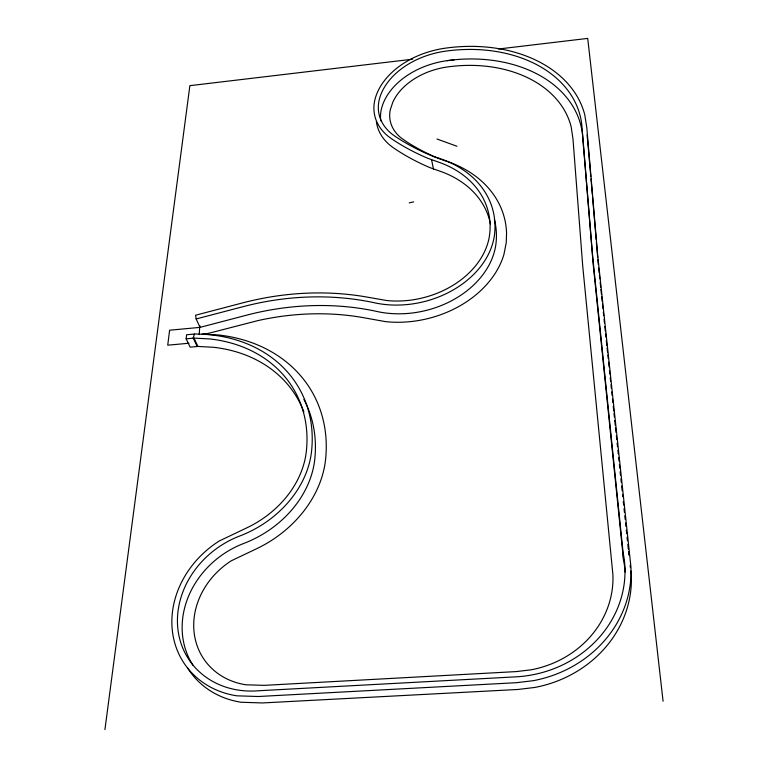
<?xml version="1.0" encoding="UTF-8"?>
<svg xmlns="http://www.w3.org/2000/svg" width="768" height="768" viewBox="0 0 768 768"><rect width="100%" height="100%" fill="white"/><g stroke="black" fill="none" stroke-linecap="round" stroke-linejoin="round"><path stroke-width="1.15" d="M199.238 334.608L199.766 325.507M186.125 338.832L193.987 338.112L197.942 346.445L190.138 347.155L186.125 338.832L186.595 334.762L194.448 334.032A152.563 121.67 -29.9 0 1 311.568 451.152A100.416 81.36 -27.8 0 1 239.779 535.987A88.272 76.829 -34.5 0 0 177.984 629.856A88.272 76.829 -34.5 0 0 258.902 690.739L515.885 676.848A113.03 102.768 -8 0 0 623.098 552.557L592.598 255.773L582.096 128.314A129.926 93.504 -11.4 0 0 445.296 51.197A72.038 50.544 -11.5 0 0 379.997 96.998A63.245 44.333 -11.8 0 0 394.838 136.128A239.482 159.101 -7.8 0 0 434.074 156.739A111.379 84.134 -14.7 0 1 494.63 233.635A88.406 66.931 -13.7 0 1 372.71 302.39A270.326 229.891 -27.9 0 0 242.765 306.749L196.138 318.97L195.6 315.216L242.179 303.005A275.894 234.691 -27.9 0 1 363.773 296.525L386.976 300.566A83.558 63.254 -13.7 0 0 489.734 233.626A106.493 80.438 -14.7 0 0 440.861 162.931L427.824 158.314A244.147 162.221 -7.8 0 1 391.478 138.72L387.965 136.109A67.795 47.53 -11.7 0 1 375.734 96.778A76.579 53.741 -11.5 0 1 445.104 48.202A134.582 96.874 -11.4 0 1 584.746 114.73L586.819 127.757L597.686 255.312L630.912 566.669A118.915 108.125 -8 0 1 533.357 680.669L516.384 682.704L258.269 696.509L236.822 695.818A94.166 81.965 -34.5 0 1 172.349 630.749A94.166 81.965 -34.5 0 1 219.331 540.95L247.334 527.597A95.021 76.992 -27.8 0 0 306.336 451.354A147.187 117.37 -29.9 0 0 209.674 338.928L193.19 338.064L194.448 334.032M104.918 729.6L189.878 85.661L412.618 59.203M188.957 343.248L167.731 345.187L169.613 330.211L200.035 327.379L246.278 315.264A267.811 228.682 -28.1 0 1 375.197 311.088A87.686 66.739 -13.6 0 0 496.07 242.746A110.477 83.894 -14.6 0 0 494.323 219.312M409.258 202.858L413.664 201.878M498.374 49.018L587.712 38.4L663.082 701.251M203.712 334.195L204.211 334.138A31.546 23.837 -23.3 0 0 209.194 333.168L257.962 320.592A256.109 218.582 -28 0 1 361.478 317.318L385.68 321.658A97.805 74.458 -13.6 0 0 503.914 254.506L506.227 242.794L506.563 233.184A120.547 91.565 -14.6 0 0 450.307 162.499L442.051 159.802M203.376 334.234L201.984 334.358L202.55 334.349A95.04 74.87 -27.2 0 1 209.059 334.474L218.131 334.944A162.355 130.118 -30.1 0 1 325.661 458.717A110.698 90.125 -28 0 1 257.174 548.458L231.379 560.746A75.235 65.712 -34.8 0 0 194.141 632.774A75.235 65.712 -34.8 0 0 246 684.797L264.269 685.354L516.422 671.578L531.158 669.802A99.763 91.008 -7.8 0 0 612.902 574.694L582.71 265.891L572.986 138.989L571.19 126.96A119.251 86.294 -11.4 0 0 447.341 66.97A62.035 43.776 -11.4 0 0 392.918 101.952L390.259 109.814A53.376 37.632 -11.7 0 0 400.973 137.798L406.598 141.744A228.451 152.659 -7.7 0 0 437.856 158.16L441.014 159.466M380.755 120.758A62.765 44.256 -11.7 0 1 382.157 106.291A71.491 50.458 -11.4 0 1 446.938 60.672L453.936 60.01M376.378 121.584A67.286 47.443 -11.7 0 0 390.115 145.325L393.61 147.946A242.342 162.019 -7.7 0 0 429.715 167.549L442.666 172.157A105.629 80.208 -14.6 0 1 490.445 224.026M436.973 139.018L456.97 146.256M193.19 338.064L197.155 346.397L213.514 347.29A145.882 116.87 -30 0 1 303.85 411.869M196.138 318.97L200.035 327.379M431.606 159.878L433.469 169.114M587.098 134.947L590.803 176.534M630.144 565.43L630.432 567.648M630.864 570.989L631.286 574.33A117.754 107.453 -7.7 0 1 534.758 687.456L517.958 689.462L262.387 702.95L241.142 702.25A93.264 81.475 -34.9 0 1 187.651 668.035M598.675 268.07L599.174 272.832M599.424 275.213L599.808 278.784M600.182 282.365L600.682 287.126M600.931 289.507L601.44 294.269M601.69 296.65L602.189 301.421M602.438 303.802L602.938 308.563M603.322 312.134L603.696 315.706M604.07 319.286L604.445 322.858M604.829 326.429L605.328 331.19M605.578 333.571L605.952 337.142M606.336 340.723L606.835 345.485M607.085 347.866L607.584 352.627M607.834 355.008L608.218 358.589M608.592 362.16L609.091 366.922M609.466 370.493L609.85 374.064M610.224 377.645L610.598 381.216M610.973 384.787L611.357 388.358M611.731 391.93L612.106 395.51M612.48 399.082L612.854 402.653M613.238 406.224L613.738 410.986M613.987 413.376L614.362 416.947M614.746 420.518L615.245 425.28M615.494 427.661L615.994 432.432M616.378 436.003L616.752 439.574M617.126 443.146L617.501 446.717M617.885 450.288L618.259 453.869M618.634 457.44L619.008 461.011M619.382 464.582L619.766 468.154M620.141 471.734L620.515 475.306M620.89 478.877L621.274 482.448M621.648 486.019L622.147 490.79M622.522 494.362L622.781 496.742M623.28 501.504L623.654 505.075M624.029 508.656L624.403 512.227M624.787 515.798L625.162 519.37M625.536 522.941L625.91 526.522M626.294 530.093L626.669 533.664M627.043 537.235L627.418 540.806M627.802 544.378L628.301 549.149M628.55 551.53L628.925 555.101M625.19 572.074A111.936 102.134 -7.7 0 0 623.549 560.304L593.251 264.95L582.778 137.856A128.909 93.312 -11.3 0 0 446.938 60.672M591.014 178.915L592.33 194.362M592.531 196.742L596.17 239.53M596.371 241.91L597.686 257.366M597.888 259.738L598.301 264.499M623.098 552.557L623.549 560.304M629.03 552.115L629.146 554.323M303.888 399.37A151.21 121.152 -30.1 0 1 314.784 459.13A99.523 81.005 -28 0 1 243.763 543.446A87.437 76.378 -34.8 0 0 193.046 665.386"/></g></svg>
